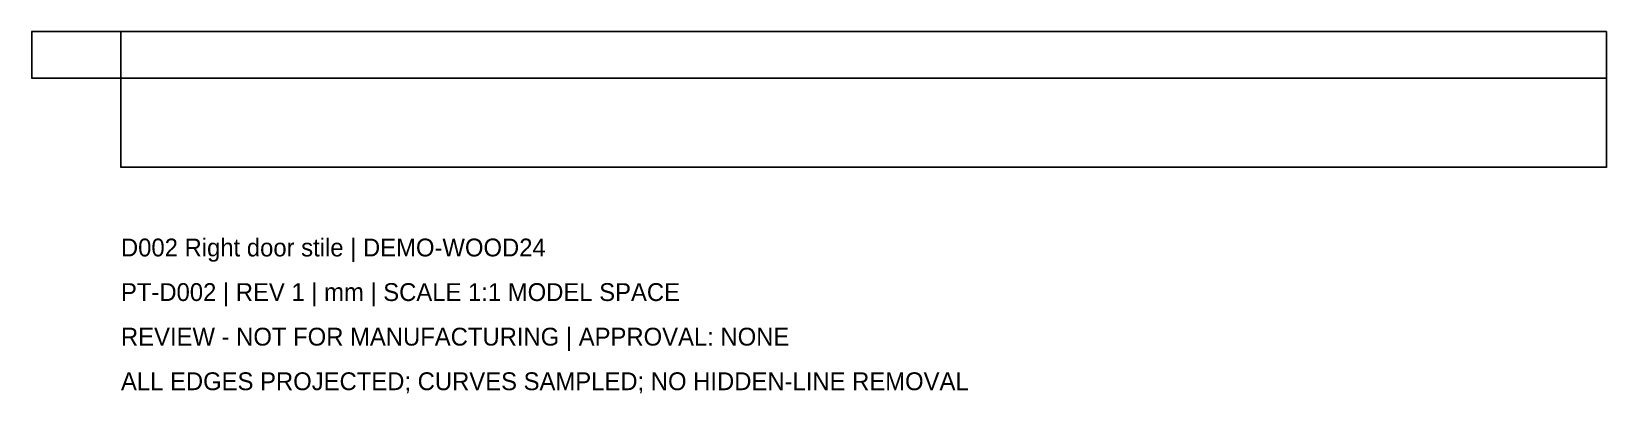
# Model space of a CAD drawing. Header units: millimetres. Extents: x -985 to 879, y -401 to 28.
import ezdxf

# ---------------------------------------------------------------- set-up
doc = ezdxf.new("R2010")
doc.units = ezdxf.units.MM
for name, color, linetype in [('CAD', 7, 'Continuous'), ('DIMENSIONS', 2, 'Continuous'), ('NOTES', 3, 'Continuous')]:
    doc.layers.add(name, color=color, linetype=linetype)
doc.styles.add('OpenSansCondensed-Light', font='OpenSansCondensed-Light.ttf')
doc.dimstyles.new('EZDXF', dxfattribs={"dimtxt": 0.25, "dimasz": 0.175, "dimexe": 0.375, "dimexo": 0.125, "dimgap": 0.1, "dimtad": 1, "dimlfac": 100, "dimzin": 12, "dimdsep": 46, "dimtxsty": 'OpenSansCondensed-Light', "dimblk": 'ARCHTICK', "dimcen": 2.5, "dimazin": 3, "dimtfac": 0.5, "dimtmove": 2, "dimatfit": 3})

# ---------------------------------------------------------------- blocks, each defined once
blk = doc.blocks.new('_ARCHTICK')
at = {"color": 0, "linetype": 'BYBLOCK', "const_width": 0.15}
blk.add_lwpolyline([(-0.5, -0.5), (0.5, 0.5)], dxfattribs=at)

msp = doc.modelspace()

# ---------------------------------------------------------------- linework, layer by layer
at = {"layer": 'CAD'}
for points in [[(-879, -27.5), (-879, 27.5)], [(-879, 27.5), (-879, 27.5)], [(-879, -27.5), (-879, 27.5)], [(-879, 27.5), (879, 27.5)], [(-879, 27.5), (879, 27.5)], [(879, -27.5), (879, 27.5)], [(879, 27.5), (879, 27.5)], [(879, -27.5), (879, 27.5)], [(-879, -27.5), (-879, -27.5)], [(-879, -27.5), (879, -27.5)], [(-879, -27.5), (879, -27.5)], [(879, -27.5), (879, -27.5)]]:
    msp.add_lwpolyline(points, dxfattribs=at)

# ---------------------------------------------------------------- texts
at = {"layer": 'NOTES'}
for s, p in [('D002 Right door stile | DEMO-WOOD24', (-879, -238.46)), ('PT-D002 | REV 1 | mm | SCALE 1:1 MODEL SPACE', (-879, -291.2)), ('REVIEW - NOT FOR MANUFACTURING | APPROVAL: NONE', (-879, -343.94)), ('ALL EDGES PROJECTED; CURVES SAMPLED; NO HIDDEN-LINE REMOVAL', (-879, -396.68))]:
    msp.add_text(s, height=21.096, dxfattribs=at).set_placement(p)

# ---------------------------------------------------------------- dimensions: what is measured, and where the dimension line sits
at = {"layer": 'DIMENSIONS'}
msp.add_linear_dim(base=(-984.48, -27.5), p1=(-879, -27.5), p2=(-879, 27.5), angle=90, dimstyle='EZDXF', dxfattribs=at).render()
msp.add_linear_dim(base=(-879, -132.98), p1=(-879, -27.5), p2=(879, -27.5), dimstyle='EZDXF', dxfattribs=at).render()

doc.saveas('drawing.dxf')
